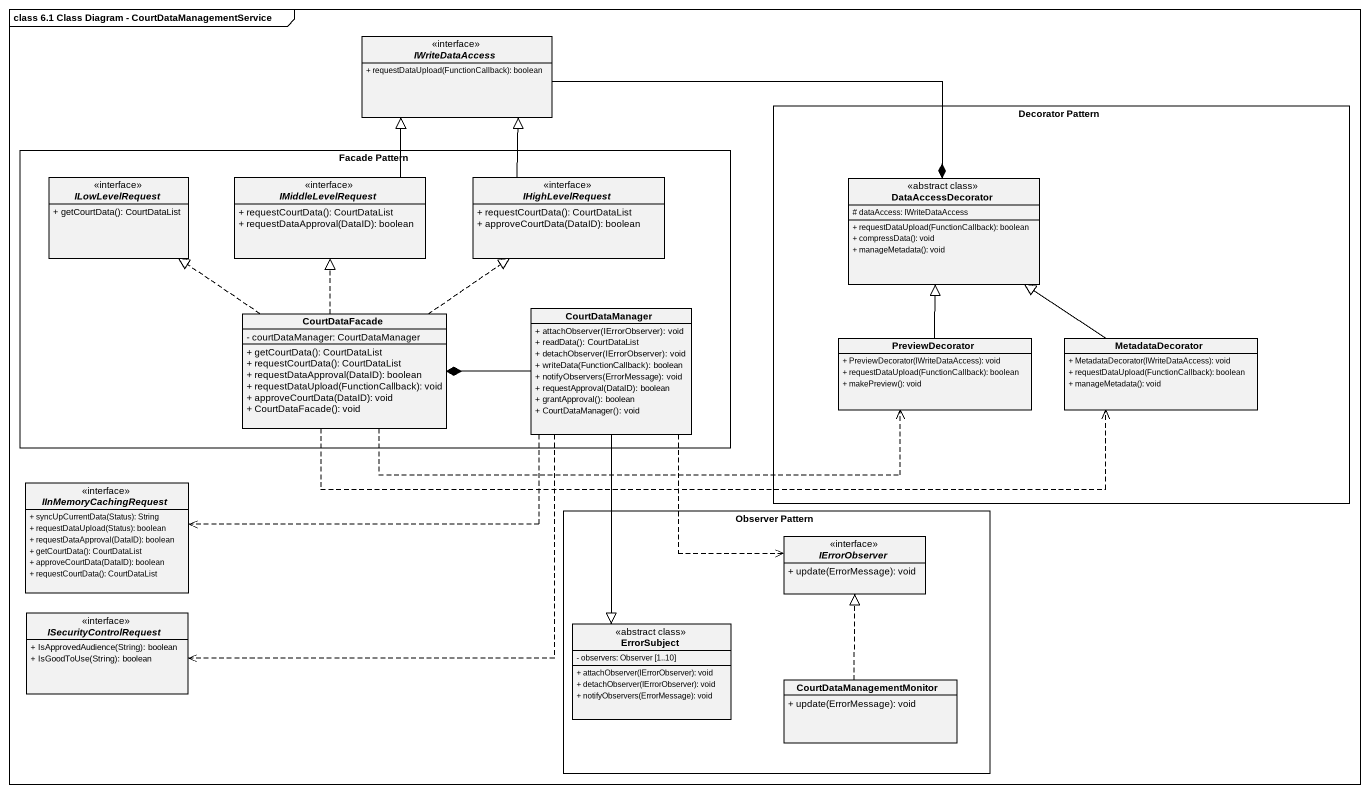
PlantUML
@startuml
mainframe class 6.1 Class Diagram - CourtDataManagementService
hide circle
hide empty members
skinparam classAttributeIconSize 0
interface IWriteDataAccess {
  + requestDataUpload(FunctionCallback): boolean
}
rectangle "Decorator Pattern" as Decorator_Pattern {
  class DataAccessDecorator <<abstract class>> {
    # dataAccess: IWriteDataAccess
    + requestDataUpload(FunctionCallback): boolean
    + compressData(): void
    + manageMetadata(): void
  }
  class PreviewDecorator {
    + PreviewDecorator(IWriteDataAccess): void
    + requestDataUpload(FunctionCallback): boolean
    + makePreview(): void
  }
  class MetadataDecorator {
    + MetadataDecorator(IWriteDataAccess): void
    + requestDataUpload(FunctionCallback): boolean
    + manageMetadata(): void
  }
}
rectangle "Facade Pattern" as Facade_Pattern {
  interface ILowLevelRequest {
    + getCourtData(): CourtDataList
  }
  interface IMiddleLevelRequest {
    + requestCourtData(): CourtDataList
    + requestDataApproval(DataID): boolean
  }
  interface IHighLevelRequest {
    + requestCourtData(): CourtDataList
    + approveCourtData(DataID): boolean
  }
  class CourtDataFacade {
    - courtDataManager: CourtDataManager
    + getCourtData(): CourtDataList
    + requestCourtData(): CourtDataList
    + requestDataApproval(DataID): boolean
    + requestDataUpload(FunctionCallback): void
    + approveCourtData(DataID): void
    + CourtDataFacade(): void
  }
  class CourtDataManager {
    + attachObserver(IErrorObserver): void
    + readData(): CourtDataList
    + detachObserver(IErrorObserver): void
    + writeData(FunctionCallback): boolean
    + notifyObservers(ErrorMessage): void
    + requestApproval(DataID): boolean
    + grantApproval(): boolean
    + CourtDataManager(): void
  }
}
interface IInMemoryCachingRequest {
  + syncUpCurrentData(Status): String
  + requestDataUpload(Status): boolean
  + requestDataApproval(DataID): boolean
  + getCourtData(): CourtDataList
  + approveCourtData(DataID): boolean
  + requestCourtData(): CourtDataList
}
rectangle "Observer Pattern" as Observer_Pattern {
  interface IErrorObserver {
    + update(ErrorMessage): void
  }
  class ErrorSubject <<abstract class>> {
    - observers: Observer [1..10]
    + attachObserver(IErrorObserver): void
    + detachObserver(IErrorObserver): void
    + notifyObservers(ErrorMessage): void
  }
  class CourtDataManagementMonitor {
    + update(ErrorMessage): void
  }
}
interface ISecurityControlRequest {
  + IsApprovedAudience(String): boolean
  + IsGoodToUse(String): boolean
}
IWriteDataAccess -right-* DataAccessDecorator
IMiddleLevelRequest -up-|> IWriteDataAccess
IHighLevelRequest -up-|> IWriteDataAccess
CourtDataFacade .up.|> ILowLevelRequest
CourtDataFacade .up.|> IMiddleLevelRequest
CourtDataFacade .up.|> IHighLevelRequest
CourtDataFacade .right.> PreviewDecorator
CourtDataFacade .right.> MetadataDecorator
CourtDataManager -left-* CourtDataFacade
CourtDataManager .left.> IInMemoryCachingRequest
CourtDataManager ..> IErrorObserver
CourtDataManager .left.> ISecurityControlRequest
CourtDataManager --|> ErrorSubject
PreviewDecorator -up-|> DataAccessDecorator
MetadataDecorator -up-|> DataAccessDecorator
CourtDataManagementMonitor .up.|> IErrorObserver
@enduml
